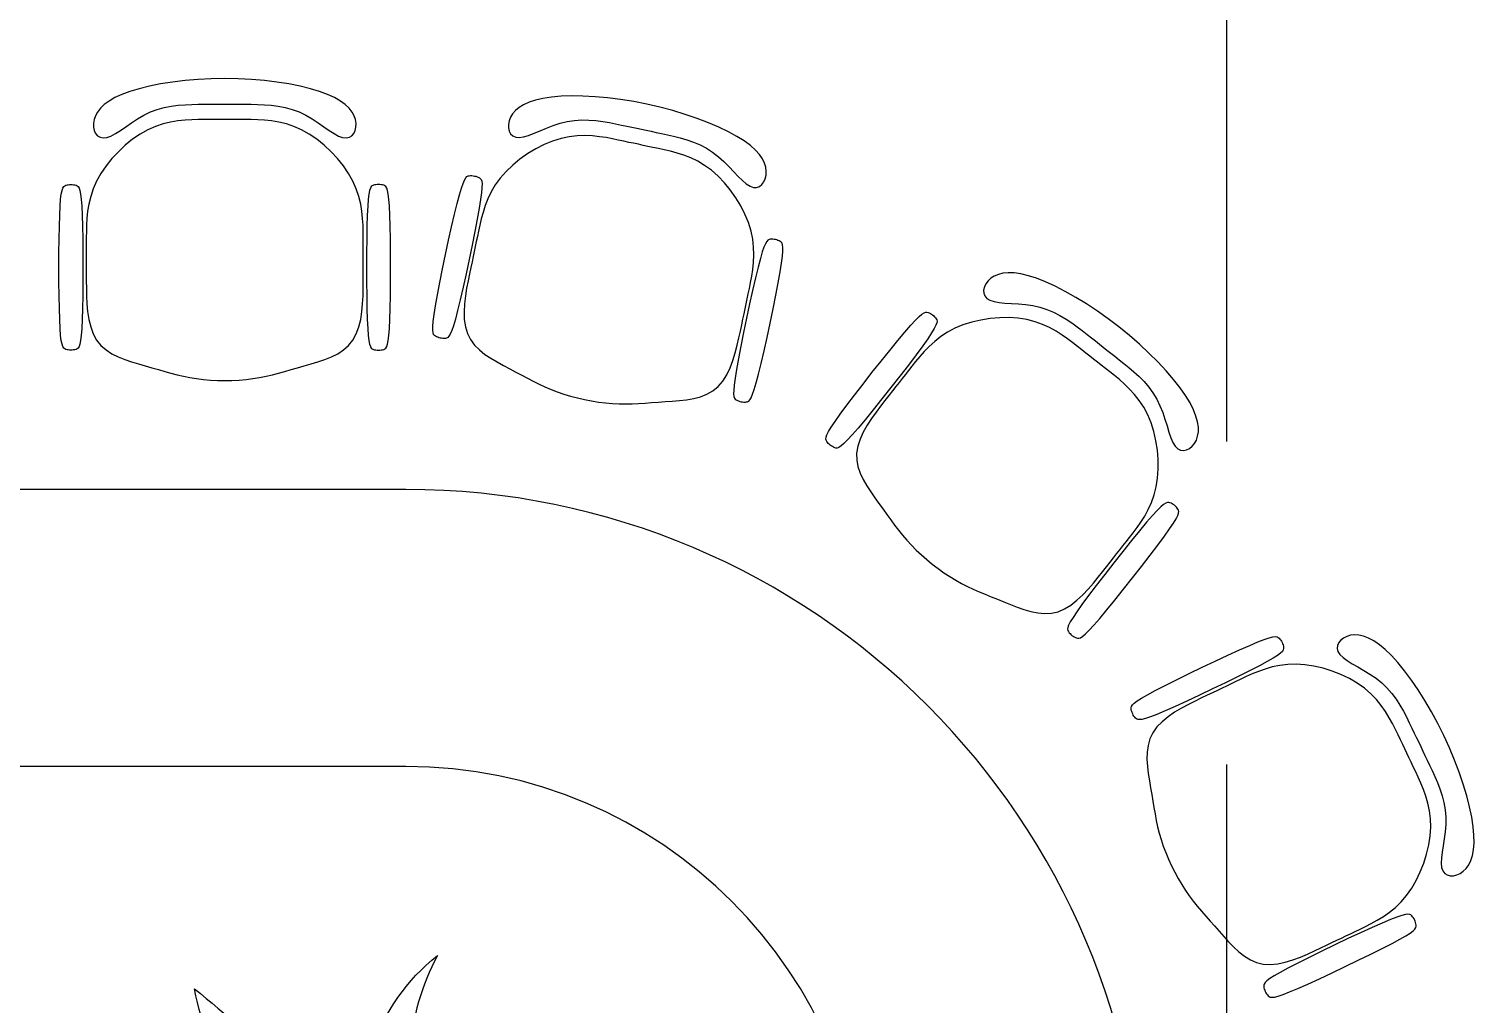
# Model space of a CAD drawing. Header units: inches. Extents: x 452443 to 881249, y 975131 to 1198310.
# Drawn here: x 649493 to 651843, y 1095206 to 1096791 of the extents above; entities that cross this region are included whole.
import ezdxf

# ---------------------------------------------------------------- set-up
doc = ezdxf.new("R2010")
doc.units = ezdxf.units.IN
doc.header["$LTSCALE"] = 3.5
doc.header["$MEASUREMENT"] = 0
doc.linetypes.add('CENTER', pattern=[2, 1.25, -0.25, 0.25, -0.25])
for name, color, linetype in [('1-NETMANH', 1, 'Continuous'), ('NCUAMANH', 32, 'Continuous'), ('Truc', 252, 'Continuous')]:
    doc.layers.add(name, color=color, linetype=linetype)

# ---------------------------------------------------------------- blocks, each defined once
blk = doc.blocks.new('ban26c oval2400x6300')
for points in [[(1522.3, 2563.5), (1533.4, 2567.6), (1544.8, 2570.7), (1556.2, 2572.9), (1567.6, 2574.4), (1578.8, 2575.3), (1589.7, 2575.8), (1600.1, 2576), (1609.8, 2576), (1618.8, 2576), (1627.3, 2576), (1635.3, 2576), (1643.1, 2576), (1651, 2576), (1659, 2576), (1667.5, 2576), (1676.5, 2576), (1686.2, 2576), (1696.6, 2575.8), (1707.5, 2575.3), (1718.7, 2574.4), (1730.1, 2572.9), (1741.5, 2570.7), (1752.9, 2567.6), (1764, 2563.5), (1774.7, 2558.3), (1785, 2552.3), (1794.8, 2545.9), (1804.1, 2539.5), (1812.8, 2533.5), (1820.8, 2528.3), (1828.2, 2524.3), (1834.8, 2521.8), (1840.7, 2521.2), (1845.7, 2522.3), (1849.8, 2524.8), (1853, 2528.6), (1855.3, 2533.3), (1856.5, 2538.8), (1856.6, 2544.8), (1855.6, 2551), (1853.5, 2557.2), (1850, 2563.4), (1845.2, 2569.5), (1839, 2575.5), (1831.1, 2581.2), (1821.7, 2586.7), (1810.4, 2591.9), (1797.3, 2596.8), (1782.3, 2601.3), (1765.6, 2605.4), (1747.4, 2608.9), (1728, 2611.9), (1707.7, 2614.4), (1686.6, 2616.2), (1665, 2617.3), (1643.1, 2617.7), (1621.3, 2617.3), (1599.7, 2616.2), (1578.6, 2614.4), (1558.2, 2611.9), (1538.9, 2608.9), (1520.7, 2605.4), (1504, 2601.3), (1489, 2596.8), (1475.9, 2591.9), (1464.6, 2586.7), (1455.1, 2581.2), (1447.3, 2575.5), (1441, 2569.5), (1436.2, 2563.4), (1432.8, 2557.2), (1430.6, 2551), (1429.7, 2544.8), (1429.8, 2538.8), (1431, 2533.3), (1433.2, 2528.6), (1436.5, 2524.8), (1440.6, 2522.3), (1445.6, 2521.2), (1451.5, 2521.8), (1458.1, 2524.3), (1465.5, 2528.3), (1473.5, 2533.5), (1482.2, 2539.5), (1491.5, 2545.9), (1501.3, 2552.3), (1511.6, 2558.3)], [(2199.9, 2548.1), (2211.6, 2549.8), (2223.4, 2550.5), (2235, 2550.3), (2246.5, 2549.4), (2257.6, 2548), (2268.4, 2546.2), (2278.5, 2544.2), (2288.1, 2542.2), (2296.9, 2540.3), (2305.1, 2538.6), (2313, 2536.9), (2320.7, 2535.3), (2328.4, 2533.7), (2336.2, 2532), (2344.5, 2530.3), (2353.3, 2528.4), (2362.8, 2526.4), (2372.9, 2524.1), (2383.5, 2521.4), (2394.3, 2518.2), (2405.1, 2514.3), (2415.8, 2509.8), (2426.3, 2504.4), (2436.3, 2498.1), (2445.7, 2490.8), (2454.6, 2482.8), (2462.9, 2474.5), (2470.6, 2466.4), (2477.9, 2458.7), (2484.7, 2451.9), (2491, 2446.5), (2497, 2442.7), (2502.6, 2440.9), (2507.7, 2440.9), (2512.3, 2442.5), (2516.2, 2445.5), (2519.4, 2449.7), (2521.7, 2454.8), (2523.1, 2460.6), (2523.4, 2466.9), (2522.6, 2473.5), (2520.5, 2480.2), (2517.1, 2487.2), (2512.2, 2494.3), (2505.7, 2501.5), (2497.6, 2508.9), (2487.6, 2516.3), (2475.8, 2523.8), (2462.1, 2531.3), (2446.6, 2538.7), (2429.5, 2546), (2411.2, 2552.9), (2391.8, 2559.5), (2371.5, 2565.6), (2350.6, 2571.2), (2329.3, 2576.1), (2307.9, 2580.2), (2286.5, 2583.6), (2265.5, 2586.2), (2245.1, 2588), (2225.5, 2589.1), (2206.9, 2589.4), (2189.8, 2588.9), (2174.2, 2587.6), (2160.3, 2585.5), (2148.3, 2582.7), (2137.8, 2579.3), (2129, 2575.3), (2121.6, 2570.8), (2115.7, 2565.8), (2111, 2560.5), (2107.6, 2554.8), (2105.4, 2548.9), (2104.3, 2543.1), (2104.3, 2537.5), (2105.5, 2532.4), (2107.9, 2528), (2111.4, 2524.7), (2116.1, 2522.6), (2122, 2522), (2129, 2523), (2137, 2525.4), (2146, 2528.9), (2155.7, 2532.9), (2166.1, 2537.3), (2177, 2541.5), (2188.3, 2545.2)], [(1597.3, 2130.2), (1608.4, 2128.8), (1619.8, 2127.8), (1631.4, 2127.2), (1643.1, 2127), (1654.8, 2127.2), (1666.5, 2127.8), (1677.9, 2128.8), (1689, 2130.2), (1699.7, 2131.9), (1710.2, 2134), (1720.5, 2136.4), (1730.6, 2139), (1740.8, 2141.8), (1751.1, 2144.8), (1761.6, 2147.9), (1772.3, 2151), (1783.4, 2154.1), (1794.6, 2157.5), (1805.8, 2161.2), (1816.6, 2165.6), (1826.8, 2170.7), (1836.2, 2176.8), (1844.5, 2184), (1851.5, 2192.7), (1857, 2202.8), (1861.1, 2214.1), (1864.1, 2226.3), (1866.1, 2239), (1867.3, 2251.9), (1867.9, 2264.7), (1868.1, 2277), (1868.1, 2288.5), (1868.1, 2298.9), (1868.1, 2308.3), (1868.1, 2317.1), (1868.1, 2325.5), (1868.1, 2333.6), (1868.1, 2341.8), (1868.1, 2350.3), (1868.1, 2359.3), (1868.1, 2369.1), (1867.9, 2379.5), (1867.3, 2390.5), (1866.1, 2402), (1864.1, 2413.9), (1861.1, 2426.1), (1857, 2438.5), (1851.5, 2451), (1844.5, 2463.5), (1836.1, 2475.7), (1826.6, 2487.6), (1816.1, 2498.9), (1804.8, 2509.4), (1792.9, 2519), (1780.6, 2527.3), (1768.1, 2534.3), (1755.7, 2539.8), (1743.3, 2544), (1731.1, 2546.9), (1719.2, 2548.9), (1707.7, 2550.1), (1696.7, 2550.7), (1686.2, 2551), (1676.5, 2551), (1667.5, 2551), (1659, 2551), (1651, 2551), (1643.1, 2551), (1635.3, 2551), (1627.3, 2551), (1618.8, 2551), (1609.8, 2551), (1600.1, 2551), (1589.6, 2550.7), (1578.6, 2550.1), (1567.1, 2548.9), (1555.2, 2546.9), (1543, 2544), (1530.6, 2539.8), (1518.1, 2534.3), (1505.7, 2527.3), (1493.4, 2519), (1481.5, 2509.4), (1470.2, 2498.9), (1459.7, 2487.6), (1450.2, 2475.7), (1441.8, 2463.5), (1434.8, 2451), (1429.3, 2438.5), (1425.2, 2426.1), (1422.2, 2413.9), (1420.2, 2402), (1419, 2390.5), (1418.4, 2379.5), (1418.2, 2369.1), (1418.1, 2359.3), (1418.1, 2350.3), (1418.1, 2341.8), (1418.1, 2333.6), (1418.1, 2325.5), (1418.1, 2317.1), (1418.1, 2308.3), (1418.1, 2298.9), (1418.1, 2288.5), (1418.2, 2277), (1418.4, 2264.7), (1419, 2251.9), (1420.2, 2239), (1422.2, 2226.3), (1425.2, 2214.1), (1429.3, 2202.8), (1434.8, 2192.7), (1441.8, 2184), (1450.1, 2176.8), (1459.5, 2170.7), (1469.7, 2165.6), (1480.5, 2161.2), (1491.6, 2157.5), (1502.9, 2154.1), (1514, 2151), (1524.7, 2147.9), (1535.2, 2144.8), (1545.5, 2141.8), (1555.6, 2139), (1565.8, 2136.4), (1576.1, 2134), (1586.6, 2131.9)], [(2183.6, 2108.6), (2194.2, 2105), (2205.2, 2101.6), (2216.4, 2098.7), (2227.8, 2096.1), (2239.3, 2093.8), (2250.8, 2092), (2262.2, 2090.6), (2273.3, 2089.6), (2284.2, 2089.1), (2294.9, 2089), (2305.4, 2089.2), (2315.9, 2089.7), (2326.5, 2090.3), (2337.1, 2091.1), (2348, 2092), (2359.2, 2092.8), (2370.7, 2093.6), (2382.4, 2094.5), (2394, 2095.9), (2405.5, 2097.9), (2416.5, 2100.8), (2427, 2104.8), (2436.6, 2110.2), (2445.2, 2117.2), (2452.7, 2125.9), (2459.1, 2136.1), (2464.5, 2147.5), (2469.1, 2159.5), (2472.9, 2171.9), (2476.2, 2184.3), (2479, 2196.3), (2481.4, 2207.5), (2483.5, 2217.7), (2485.5, 2226.9), (2487.3, 2235.5), (2489, 2243.7), (2490.7, 2251.6), (2492.4, 2259.7), (2494.1, 2268), (2496, 2276.8), (2498, 2286.3), (2499.9, 2296.6), (2501.6, 2307.5), (2502.8, 2319), (2503.3, 2331.1), (2502.9, 2343.6), (2501.5, 2356.6), (2498.7, 2369.9), (2494.4, 2383.6), (2488.7, 2397.3), (2481.9, 2410.9), (2473.9, 2424.1), (2465, 2436.8), (2455.4, 2448.5), (2445.1, 2459.3), (2434.4, 2468.7), (2423.3, 2476.7), (2412, 2483.3), (2400.7, 2488.7), (2389.5, 2493.1), (2378.5, 2496.6), (2367.8, 2499.5), (2357.7, 2501.9), (2348.1, 2504), (2339.3, 2505.8), (2331.1, 2507.6), (2323.2, 2509.2), (2315.5, 2510.9), (2307.8, 2512.5), (2300, 2514.1), (2291.7, 2515.9), (2282.9, 2517.7), (2273.4, 2519.7), (2263.1, 2521.7), (2252.2, 2523.3), (2240.7, 2524.5), (2228.6, 2525.1), (2216.1, 2524.7), (2203.1, 2523.2), (2189.8, 2520.4), (2176.1, 2516.1), (2162.4, 2510.5), (2148.8, 2503.6), (2135.6, 2495.7), (2122.9, 2486.8), (2111.2, 2477.1), (2100.4, 2466.9), (2091, 2456.1), (2083, 2445), (2076.4, 2433.8), (2071, 2422.5), (2066.6, 2411.2), (2063.1, 2400.2), (2060.2, 2389.6), (2057.8, 2379.4), (2055.7, 2369.9), (2053.9, 2361), (2052.1, 2352.7), (2050.4, 2344.7), (2048.7, 2336.7), (2047, 2328.6), (2045.2, 2320), (2043.2, 2310.7), (2041.1, 2300.6), (2038.8, 2289.3), (2036.4, 2277.3), (2034.4, 2264.6), (2032.9, 2251.7), (2032.2, 2238.9), (2032.6, 2226.3), (2034.3, 2214.4), (2037.6, 2203.4), (2042.6, 2193.5), (2049.3, 2184.7), (2057.2, 2176.8), (2066.1, 2169.6), (2075.8, 2163.2), (2085.9, 2157.2), (2096.2, 2151.6), (2106.4, 2146.2), (2116.3, 2140.9), (2125.9, 2135.8), (2135.3, 2130.7), (2144.7, 2125.9), (2154.1, 2121.2), (2163.7, 2116.7), (2173.5, 2112.5)], [(1411.5, 2226), (1410.8, 2211.5), (1409.9, 2200.4), (1408.9, 2192.1), (1407.7, 2186.2), (1406.4, 2182.3), (1404.9, 2179.8), (1403.3, 2178.4), (1401.5, 2177.7), (1399.5, 2177.1), (1397.5, 2176.7), (1395.3, 2176.5), (1393.1, 2176.4), (1391, 2176.5), (1388.8, 2176.7), (1386.8, 2177.1), (1384.8, 2177.7), (1383, 2178.4), (1381.4, 2179.8), (1379.9, 2182.3), (1378.6, 2186.2), (1377.4, 2192.1), (1376.4, 2200.4), (1375.5, 2211.5), (1374.8, 2226), (1374.3, 2244), (1373.9, 2264.7), (1373.6, 2287.4), (1373.6, 2311), (1373.6, 2334.6), (1373.9, 2357.2), (1374.3, 2378), (1374.8, 2396), (1375.5, 2410.4), (1376.4, 2421.6), (1377.4, 2429.9), (1378.6, 2435.8), (1379.9, 2439.7), (1381.4, 2442.2), (1383, 2443.5), (1384.8, 2444.3), (1386.8, 2444.9), (1388.8, 2445.3), (1391, 2445.5), (1393.1, 2445.6), (1395.3, 2445.5), (1397.5, 2445.3), (1399.5, 2444.9), (1401.5, 2444.3), (1403.3, 2443.5), (1404.9, 2442.2), (1406.4, 2439.7), (1407.7, 2435.8), (1408.9, 2429.9), (1409.9, 2421.6), (1410.8, 2410.4), (1411.5, 2396), (1412, 2378), (1412.4, 2357.2), (1412.7, 2334.6), (1412.7, 2311), (1412.7, 2287.4), (1412.4, 2264.7), (1412, 2244)], [(1874.8, 2226), (1875.5, 2211.5), (1876.4, 2200.4), (1877.4, 2192.1), (1878.6, 2186.2), (1879.9, 2182.3), (1881.4, 2179.8), (1883, 2178.4), (1884.8, 2177.7), (1886.8, 2177.1), (1888.8, 2176.7), (1891, 2176.5), (1893.1, 2176.4), (1895.3, 2176.5), (1897.5, 2176.7), (1899.5, 2177.1), (1901.5, 2177.7), (1903.3, 2178.4), (1904.9, 2179.8), (1906.4, 2182.3), (1907.7, 2186.2), (1908.9, 2192.1), (1909.9, 2200.4), (1910.8, 2211.5), (1911.5, 2226), (1912, 2244), (1912.4, 2264.7), (1912.7, 2287.4), (1912.7, 2311), (1912.7, 2334.6), (1912.4, 2357.2), (1912, 2378), (1911.5, 2396), (1910.8, 2410.4), (1909.9, 2421.6), (1908.9, 2429.9), (1907.7, 2435.8), (1906.4, 2439.7), (1904.9, 2442.2), (1903.3, 2443.5), (1901.5, 2444.3), (1899.5, 2444.9), (1897.5, 2445.3), (1895.3, 2445.5), (1893.1, 2445.6), (1891, 2445.5), (1888.8, 2445.3), (1886.8, 2444.9), (1884.8, 2444.3), (1883, 2443.5), (1881.4, 2442.2), (1879.9, 2439.7), (1878.6, 2435.8), (1877.4, 2429.9), (1876.4, 2421.6), (1875.5, 2410.4), (1874.8, 2396), (1874.3, 2378), (1873.9, 2357.2), (1873.6, 2334.6), (1873.6, 2311), (1873.6, 2287.4), (1873.9, 2264.7), (1874.3, 2244)], [(2021.6, 2240.8), (2018, 2226.8), (2014.8, 2216.1), (2012.1, 2208.2), (2009.7, 2202.6), (2007.6, 2199.1), (2005.7, 2197), (2003.8, 2196), (2001.9, 2195.6), (1999.8, 2195.4), (1997.7, 2195.5), (1995.6, 2195.7), (1993.4, 2196.1), (1991.3, 2196.6), (1989.3, 2197.3), (1987.3, 2198.1), (1985.6, 2199), (1984, 2200.2), (1982.6, 2201.9), (1981.7, 2204.5), (1981.2, 2208.7), (1981.3, 2214.7), (1982, 2223), (1983.5, 2234.1), (1985.8, 2248.4), (1988.9, 2266.1), (1992.9, 2286.5), (1997.3, 2308.7), (2002.1, 2331.8), (2007.1, 2354.9), (2012, 2377), (2016.7, 2397.2), (2020.9, 2414.7), (2024.6, 2428.7), (2027.8, 2439.4), (2030.5, 2447.3), (2032.8, 2452.9), (2034.9, 2456.4), (2036.9, 2458.5), (2038.8, 2459.5), (2040.7, 2459.9), (2042.7, 2460.1), (2044.8, 2460), (2047, 2459.8), (2049.1, 2459.4), (2051.2, 2458.9), (2053.3, 2458.2), (2055.2, 2457.4), (2057, 2456.5), (2058.6, 2455.3), (2059.9, 2453.7), (2060.9, 2451), (2061.4, 2446.8), (2061.3, 2440.8), (2060.6, 2432.5), (2059.1, 2421.4), (2056.8, 2407.1), (2053.6, 2389.4), (2049.7, 2369), (2045.2, 2346.8), (2040.4, 2323.7), (2035.5, 2300.6), (2030.6, 2278.5), (2025.9, 2258.3)], [(2475, 2145), (2472.7, 2130.7), (2471.2, 2119.6), (2470.5, 2111.3), (2470.4, 2105.3), (2470.9, 2101.1), (2471.8, 2098.4), (2473.1, 2096.7), (2474.7, 2095.6), (2476.5, 2094.7), (2478.5, 2093.9), (2480.5, 2093.2), (2482.6, 2092.7), (2484.8, 2092.3), (2486.9, 2092.1), (2489, 2092), (2491, 2092.2), (2493, 2092.6), (2494.9, 2093.6), (2496.8, 2095.6), (2498.9, 2099.2), (2501.3, 2104.8), (2504, 2112.7), (2507.2, 2123.4), (2510.8, 2137.4), (2515.1, 2154.8), (2519.8, 2175.1), (2524.7, 2197.2), (2529.6, 2220.3), (2534.4, 2243.4), (2538.9, 2265.6), (2542.8, 2286), (2546, 2303.7), (2548.3, 2318), (2549.8, 2329.1), (2550.5, 2337.4), (2550.6, 2343.4), (2550.1, 2347.5), (2549.1, 2350.2), (2547.8, 2351.9), (2546.2, 2353.1), (2544.4, 2354), (2542.5, 2354.8), (2540.4, 2355.5), (2538.3, 2356), (2536.2, 2356.4), (2534, 2356.6), (2531.9, 2356.6), (2529.9, 2356.5), (2528, 2356.1), (2526.1, 2355.1), (2524.1, 2353), (2522, 2349.4), (2519.7, 2343.9), (2516.9, 2336), (2513.8, 2325.3), (2510.1, 2311.3), (2505.9, 2293.8), (2501.2, 2273.6), (2496.3, 2251.5), (2491.3, 2228.4), (2486.5, 2205.3), (2482.1, 2183.1), (2478.1, 2162.7)], [(2968.4, 2246.3), (2979.6, 2242.7), (2990.5, 2238.1), (3000.8, 2232.8), (3010.7, 2226.9), (3020.1, 2220.7), (3028.9, 2214.4), (3037.2, 2208.1), (3044.9, 2202.1), (3051.9, 2196.5), (3058.6, 2191.3), (3064.9, 2186.3), (3071, 2181.5), (3077.2, 2176.6), (3083.5, 2171.6), (3090.2, 2166.4), (3097.2, 2160.8), (3104.9, 2154.8), (3112.9, 2148.2), (3121.2, 2141.2), (3129.4, 2133.5), (3137.5, 2125.3), (3145.1, 2116.5), (3152.1, 2107), (3158.3, 2096.9), (3163.5, 2086.2), (3167.9, 2075.1), (3171.6, 2064), (3175, 2053.3), (3178.1, 2043.2), (3181.2, 2034.1), (3184.5, 2026.4), (3188.2, 2020.4), (3192.4, 2016.3), (3197, 2014), (3201.8, 2013.4), (3206.7, 2014.4), (3211.4, 2016.8), (3215.7, 2020.3), (3219.5, 2024.9), (3222.6, 2030.4), (3224.7, 2036.6), (3225.9, 2043.6), (3225.9, 2051.4), (3224.6, 2059.9), (3222, 2069.3), (3218, 2079.5), (3212.4, 2090.6), (3205.1, 2102.5), (3196.1, 2115.3), (3185.4, 2128.8), (3173.4, 2142.8), (3160, 2157.2), (3145.5, 2171.7), (3130, 2186.2), (3113.7, 2200.4), (3096.8, 2214.2), (3079.4, 2227.4), (3061.8, 2239.9), (3044.1, 2251.5), (3026.6, 2262.2), (3009.4, 2271.8), (2993, 2280.3), (2977.3, 2287.4), (2962.8, 2293.2), (2949.5, 2297.4), (2937.4, 2300.3), (2926.5, 2301.8), (2916.8, 2302.1), (2908.2, 2301.3), (2900.7, 2299.5), (2894.1, 2296.8), (2888.6, 2293.2), (2884, 2288.9), (2880.4, 2284.2), (2878, 2279.1), (2876.8, 2274), (2877, 2269.1), (2878.7, 2264.5), (2881.9, 2260.5), (2886.9, 2257.4), (2893.7, 2255.2), (2901.9, 2253.9), (2911.5, 2253), (2922, 2252.3), (2933.3, 2251.6), (2944.9, 2250.6), (2956.7, 2248.9)], [(2672.6, 2049.6), (2663.1, 2038.7), (2655.5, 2030.5), (2649.6, 2024.6), (2645, 2020.7), (2641.5, 2018.4), (2638.8, 2017.4), (2636.7, 2017.3), (2634.8, 2017.8), (2632.9, 2018.6), (2631.1, 2019.6), (2629.2, 2020.7), (2627.5, 2022), (2625.8, 2023.4), (2624.3, 2024.9), (2622.9, 2026.5), (2621.7, 2028.2), (2620.8, 2029.9), (2620.3, 2032), (2620.7, 2034.8), (2622.1, 2038.7), (2624.8, 2044.1), (2629.1, 2051.2), (2635.4, 2060.5), (2643.7, 2072.3), (2654.4, 2086.8), (2667, 2103.4), (2680.8, 2121.3), (2695.3, 2139.9), (2710, 2158.4), (2724.2, 2176.1), (2737.3, 2192.1), (2748.9, 2205.9), (2758.3, 2216.8), (2765.9, 2225.1), (2771.8, 2231), (2776.4, 2234.9), (2779.9, 2237.2), (2782.6, 2238.2), (2784.7, 2238.2), (2786.6, 2237.7), (2788.5, 2237), (2790.3, 2236), (2792.2, 2234.8), (2793.9, 2233.6), (2795.6, 2232.1), (2797.1, 2230.6), (2798.5, 2229.1), (2799.7, 2227.4), (2800.6, 2225.7), (2801.1, 2223.6), (2800.7, 2220.8), (2799.3, 2216.8), (2796.6, 2211.5), (2792.3, 2204.3), (2786.1, 2195), (2777.7, 2183.2), (2767, 2168.8), (2754.5, 2152.2), (2740.6, 2134.3), (2726.1, 2115.7), (2711.4, 2097.2), (2697.3, 2079.5), (2684.1, 2063.4)], [(2759.3, 1859.4), (2767.2, 1851.5), (2775.6, 1843.6), (2784.3, 1836), (2793.4, 1828.6), (2802.7, 1821.5), (2812.2, 1814.8), (2821.8, 1808.5), (2831.4, 1802.7), (2840.9, 1797.5), (2850.4, 1792.6), (2860, 1788.2), (2869.6, 1783.9), (2879.3, 1779.9), (2889.2, 1775.8), (2899.4, 1771.8), (2909.8, 1767.6), (2920.4, 1763.2), (2931.3, 1758.9), (2942.4, 1754.9), (2953.6, 1751.7), (2964.7, 1749.4), (2975.9, 1748.3), (2986.9, 1748.9), (2997.7, 1751.4), (3008.3, 1755.9), (3018.5, 1762.2), (3028.4, 1770), (3037.9, 1778.8), (3046.8, 1788.2), (3055.2, 1797.9), (3063, 1807.4), (3070.1, 1816.4), (3076.5, 1824.5), (3082.4, 1832), (3087.8, 1838.9), (3093, 1845.4), (3098, 1851.8), (3103.1, 1858.3), (3108.3, 1865), (3113.9, 1872), (3119.9, 1879.7), (3126.2, 1888.1), (3132.5, 1897.1), (3138.7, 1906.9), (3144.5, 1917.5), (3149.7, 1928.9), (3154.1, 1941.2), (3157.5, 1954.4), (3159.7, 1968.5), (3160.7, 1983.3), (3160.6, 1998.6), (3159.3, 2013.9), (3156.9, 2029.2), (3153.5, 2044), (3149, 2058.2), (3143.5, 2071.4), (3137.1, 2083.5), (3129.9, 2094.4), (3122.2, 2104.2), (3114.1, 2113.1), (3105.8, 2121.2), (3097.5, 2128.5), (3089.4, 2135.1), (3081.8, 2141.2), (3074.7, 2146.8), (3068.1, 2152), (3061.8, 2157), (3055.6, 2161.8), (3049.4, 2166.7), (3043.1, 2171.6), (3036.5, 2176.8), (3029.4, 2182.4), (3021.7, 2188.4), (3013.4, 2194.7), (3004.3, 2201), (2994.5, 2207.2), (2984, 2213), (2972.5, 2218.2), (2960.3, 2222.6), (2947, 2226), (2932.9, 2228.2), (2918.1, 2229.2), (2902.9, 2229.1), (2887.5, 2227.8), (2872.2, 2225.4), (2857.4, 2222), (2843.2, 2217.5), (2830, 2212), (2818, 2205.6), (2807.1, 2198.5), (2797.2, 2190.7), (2788.3, 2182.6), (2780.2, 2174.3), (2772.9, 2166), (2766.3, 2158), (2760.2, 2150.3), (2754.7, 2143.2), (2749.4, 2136.5), (2744.3, 2130.1), (2739.3, 2123.7), (2734.1, 2117.2), (2728.7, 2110.2), (2722.9, 2102.8), (2716.4, 2094.6), (2709.4, 2085.6), (2702, 2075.8), (2694.5, 2065.4), (2687.5, 2054.5), (2681.2, 2043.2), (2676, 2031.8), (2672.2, 2020.4), (2670.3, 2009), (2670.4, 1997.9), (2672.5, 1987.1), (2676.1, 1976.5), (2681, 1966.2), (2686.8, 1956.1), (2693.2, 1946.2), (2700, 1936.7), (2706.7, 1927.3), (2713.3, 1918.2), (2719.6, 1909.3), (2725.8, 1900.7), (2732.1, 1892.1), (2738.4, 1883.8), (2745, 1875.6), (2752, 1867.4)], [(3036.7, 1763.1), (3028.3, 1751.3), (3022.1, 1742.1), (3017.7, 1734.9), (3015, 1729.5), (3013.6, 1725.6), (3013.3, 1722.8), (3013.7, 1720.7), (3014.7, 1719), (3015.8, 1717.3), (3017.2, 1715.8), (3018.8, 1714.2), (3020.4, 1712.8), (3022.2, 1711.5), (3024, 1710.4), (3025.9, 1709.4), (3027.8, 1708.7), (3029.6, 1708.2), (3031.8, 1708.2), (3034.5, 1709.2), (3037.9, 1711.5), (3042.5, 1715.4), (3048.4, 1721.3), (3056, 1729.5), (3065.5, 1740.5), (3077, 1754.2), (3090.2, 1770.3), (3104.4, 1788), (3119, 1806.5), (3133.6, 1825.1), (3147.4, 1843), (3159.9, 1859.6), (3170.6, 1874.1), (3179, 1885.9), (3185.2, 1895.1), (3189.6, 1902.3), (3192.3, 1907.7), (3193.7, 1911.6), (3194, 1914.4), (3193.6, 1916.5), (3192.6, 1918.2), (3191.5, 1919.9), (3190.1, 1921.4), (3188.5, 1923), (3186.9, 1924.4), (3185.1, 1925.7), (3183.3, 1926.8), (3181.4, 1927.8), (3179.6, 1928.5), (3177.7, 1929), (3175.5, 1929), (3172.8, 1928), (3169.4, 1925.7), (3164.8, 1921.8), (3158.9, 1915.9), (3151.3, 1907.7), (3141.8, 1896.7), (3130.3, 1883), (3117.1, 1866.9), (3102.9, 1849.2), (3088.3, 1830.7), (3073.7, 1812.1), (3059.9, 1794.2), (3047.4, 1777.6)], [(3171.7, 1590.2), (3158.4, 1584.6), (3147.9, 1580.6), (3140, 1577.9), (3134.2, 1576.5), (3130.1, 1576), (3127.2, 1576.2), (3125.3, 1577.1), (3123.8, 1578.4), (3122.5, 1579.9), (3121.2, 1581.6), (3120.1, 1583.5), (3119.1, 1585.4), (3118.2, 1587.4), (3117.5, 1589.4), (3116.9, 1591.5), (3116.6, 1593.5), (3116.5, 1595.4), (3117.1, 1597.5), (3118.6, 1599.9), (3121.6, 1602.8), (3126.4, 1606.4), (3133.5, 1610.9), (3143.2, 1616.4), (3155.9, 1623.3), (3171.9, 1631.6), (3190.5, 1640.9), (3210.8, 1650.8), (3232.1, 1661.1), (3253.4, 1671.2), (3273.9, 1680.8), (3292.8, 1689.4), (3309.3, 1696.6), (3322.6, 1702.2), (3333.1, 1706.2), (3341, 1708.9), (3346.8, 1710.4), (3350.9, 1710.9), (3353.8, 1710.6), (3355.7, 1709.7), (3357.2, 1708.4), (3358.5, 1706.9), (3359.8, 1705.2), (3360.9, 1703.4), (3361.9, 1701.5), (3362.8, 1699.4), (3363.5, 1697.4), (3364, 1695.4), (3364.4, 1693.4), (3364.5, 1691.4), (3363.9, 1689.4), (3362.4, 1687), (3359.4, 1684.1), (3354.6, 1680.5), (3347.5, 1676), (3337.8, 1670.4), (3325.1, 1663.5), (3309.1, 1655.3), (3290.5, 1646), (3270.2, 1636), (3248.9, 1625.8), (3227.6, 1615.6), (3207.1, 1606.1), (3188.2, 1597.5)], [(3524, 1635.8), (3532.5, 1627.5), (3540.2, 1618.6), (3547.2, 1609.2), (3553.4, 1599.6), (3559.1, 1589.9), (3564.2, 1580.3), (3568.8, 1571), (3573, 1562.2), (3576.9, 1554.1), (3580.5, 1546.4), (3584, 1539.2), (3587.4, 1532.1), (3590.8, 1525), (3594.2, 1517.8), (3597.9, 1510.2), (3601.8, 1502), (3605.9, 1493.2), (3610.3, 1483.8), (3614.5, 1473.8), (3618.5, 1463.3), (3622.1, 1452.4), (3625.1, 1441.1), (3627.1, 1429.5), (3628.2, 1417.7), (3628.1, 1405.8), (3627.2, 1393.9), (3625.7, 1382.3), (3623.9, 1371.2), (3622.2, 1360.8), (3621, 1351.3), (3620.5, 1342.9), (3621.2, 1335.8), (3623.1, 1330.3), (3626.3, 1326.2), (3630.3, 1323.6), (3635.1, 1322.3), (3640.4, 1322.3), (3645.8, 1323.6), (3651.3, 1326), (3656.5, 1329.6), (3661.2, 1334.2), (3665.3, 1340), (3668.7, 1347), (3671.4, 1355.2), (3673.2, 1364.7), (3674.1, 1375.7), (3673.9, 1388.1), (3672.7, 1402), (3670.2, 1417.5), (3666.7, 1434.3), (3662.1, 1452.2), (3656.4, 1471), (3649.8, 1490.4), (3642.4, 1510.3), (3634.1, 1530.2), (3625, 1550.1), (3615.2, 1569.6), (3604.9, 1588.6), (3594.2, 1606.9), (3583.2, 1624.2), (3572.1, 1640.4), (3561.1, 1655.3), (3550.2, 1668.6), (3539.7, 1680.2), (3529.7, 1689.9), (3520.1, 1697.8), (3511.1, 1704), (3502.5, 1708.6), (3494.4, 1711.7), (3486.8, 1713.4), (3479.8, 1713.8), (3473.2, 1713.1), (3467.2, 1711.3), (3461.9, 1708.6), (3457.4, 1705.1), (3454.1, 1701.1), (3452.1, 1696.5), (3451.6, 1691.7), (3452.8, 1686.7), (3455.9, 1681.7), (3461, 1676.8), (3467.8, 1671.9), (3476, 1666.9), (3485.1, 1661.6), (3494.9, 1656), (3504.8, 1649.9), (3514.7, 1643.2)], [(3165.4, 1381.2), (3168.9, 1370.6), (3173, 1359.9), (3177.4, 1349.2), (3182.3, 1338.5), (3187.5, 1328.1), (3193.1, 1317.8), (3198.9, 1308), (3204.9, 1298.5), (3211.1, 1289.6), (3217.5, 1281), (3224.1, 1272.8), (3230.9, 1264.8), (3237.8, 1256.8), (3244.9, 1248.8), (3252.2, 1240.7), (3259.6, 1232.3), (3267.3, 1223.7), (3275.1, 1215), (3283.3, 1206.5), (3291.9, 1198.7), (3300.9, 1191.7), (3310.4, 1185.8), (3320.6, 1181.4), (3331.4, 1178.9), (3342.8, 1178.3), (3354.8, 1179.4), (3367.1, 1182), (3379.5, 1185.7), (3391.7, 1190.2), (3403.5, 1195.1), (3414.6, 1200.2), (3425, 1205.1), (3434.4, 1209.6), (3442.9, 1213.7), (3450.8, 1217.5), (3458.4, 1221.1), (3465.7, 1224.6), (3473.1, 1228.1), (3480.8, 1231.8), (3488.9, 1235.7), (3497.7, 1239.9), (3507, 1244.6), (3516.7, 1249.9), (3526.6, 1256), (3536.4, 1262.9), (3546.2, 1270.8), (3555.5, 1279.9), (3564.4, 1290.2), (3572.7, 1301.9), (3580.1, 1314.8), (3586.7, 1328.5), (3592.4, 1342.9), (3597, 1357.6), (3600.5, 1372.4), (3602.8, 1387.1), (3603.7, 1401.4), (3603.3, 1415), (3601.7, 1428), (3599.1, 1440.2), (3595.7, 1451.8), (3591.9, 1462.7), (3587.7, 1472.9), (3583.4, 1482.5), (3579.2, 1491.3), (3575.3, 1499.4), (3571.7, 1507), (3568.2, 1514.3), (3564.8, 1521.3), (3561.5, 1528.4), (3558, 1535.7), (3554.4, 1543.3), (3550.5, 1551.4), (3546.2, 1560.2), (3541.5, 1569.5), (3536.2, 1579.2), (3530.2, 1589), (3523.2, 1598.9), (3515.3, 1608.6), (3506.2, 1618), (3495.9, 1626.9), (3484.2, 1635.2), (3471.4, 1642.6), (3457.6, 1649.2), (3443.3, 1654.9), (3428.6, 1659.5), (3413.7, 1663), (3399, 1665.3), (3384.8, 1666.2), (3371.1, 1665.8), (3358.2, 1664.2), (3345.9, 1661.6), (3334.3, 1658.2), (3323.4, 1654.4), (3313.2, 1650.2), (3303.7, 1645.9), (3294.9, 1641.7), (3286.7, 1637.8), (3279.1, 1634.2), (3271.7, 1630.6), (3264.3, 1627.1), (3256.8, 1623.5), (3248.9, 1619.7), (3240.4, 1615.6), (3231, 1611.2), (3220.6, 1606.2), (3209.6, 1600.7), (3198.4, 1594.6), (3187.2, 1587.9), (3176.6, 1580.7), (3166.9, 1572.7), (3158.4, 1564.1), (3151.7, 1554.8), (3146.9, 1544.8), (3144, 1534.2), (3142.5, 1523.1), (3142.3, 1511.6), (3143.1, 1500), (3144.5, 1488.4), (3146.3, 1476.8), (3148.2, 1465.4), (3150.1, 1454.4), (3151.8, 1443.6), (3153.6, 1433), (3155.4, 1422.7), (3157.4, 1412.3), (3159.7, 1402), (3162.3, 1391.7)], [(3371.5, 1172.2), (3358.8, 1165.3), (3349.1, 1159.7), (3342, 1155.2), (3337.2, 1151.6), (3334.2, 1148.7), (3332.7, 1146.4), (3332.1, 1144.3), (3332.2, 1142.3), (3332.5, 1140.3), (3333.1, 1138.3), (3333.8, 1136.3), (3334.7, 1134.3), (3335.7, 1132.3), (3336.8, 1130.5), (3338, 1128.8), (3339.4, 1127.3), (3340.9, 1126), (3342.8, 1125.1), (3345.7, 1124.8), (3349.8, 1125.3), (3355.6, 1126.8), (3363.5, 1129.5), (3374, 1133.5), (3387.3, 1139.1), (3403.7, 1146.4), (3422.7, 1155), (3443.2, 1164.5), (3464.5, 1174.6), (3485.8, 1184.9), (3506.1, 1194.8), (3524.7, 1204.2), (3540.7, 1212.4), (3553.4, 1219.3), (3563.1, 1224.8), (3570.2, 1229.3), (3575, 1232.9), (3578, 1235.8), (3579.5, 1238.2), (3580.1, 1240.3), (3580, 1242.3), (3579.6, 1244.3), (3579.1, 1246.3), (3578.4, 1248.3), (3577.5, 1250.3), (3576.5, 1252.3), (3575.4, 1254.1), (3574.1, 1255.8), (3572.8, 1257.3), (3571.3, 1258.6), (3569.4, 1259.5), (3566.5, 1259.8), (3562.4, 1259.3), (3556.6, 1257.8), (3548.6, 1255.1), (3538.2, 1251.1), (3524.9, 1245.5), (3508.4, 1238.2), (3489.5, 1229.6), (3469, 1220.1), (3447.6, 1210), (3426.4, 1199.7), (3406, 1189.7), (3387.5, 1180.4)]]:
    blk.add_lwpolyline(points, close=True)
at = {"elevation": 60.2}
blk.add_lwpolyline([(1937.4, 1950), (-12.6, 1950), (-1962.6, 1950, 1), (-1962.6, -450), (-12.6, -450), (1937.4, -450, 1)], format="xyb", close=True, dxfattribs=at)
blk.add_lwpolyline([(1937.4, 1500), (-12.6, 1500), (-1962.6, 1500, 1), (-1962.6, 0), (-12.6, 0), (1937.4, 0, 1)], format="xyb", close=True)
at = {"layer": '1-NETMANH', "elevation": 121.7}
blk.add_lwpolyline([(2343.3, 553.6, -0.049421), (1982.2, 668.2, 0.233998), (2228.3, 407.7, -0.398828), (1887, 697.5, 0.126915), (1875.1, 282.1, -0.265565), (1797.4, 679, -0.17473), (1473, 548.2, 0.09039), (1754.1, 766, -0.235906), (1414.9, 824.2, 0.031453), (1776.3, 832.4, -0.174434), (1594, 1138.7, -0.054132), (1873.1, 858.7, -0.290073), (1988.9, 1192.8, 0.21077), (1965.2, 878.7, 0.157242), (2231.4, 1096.5, -0.325026), (2023.9, 820, 0.126353), (2388.4, 862.8, -0.28408), (2054.3, 746.4, 0.010109), (2343.3, 553.6, -9.787188)], format="xyb", dxfattribs=at)

msp = doc.modelspace()

# ---------------------------------------------------------------- linework, layer by layer
at = {"layer": 'Truc', "linetype": 'CENTER', "ltscale": 600}
msp.add_lwpolyline([(651439.8, 1098745.1), (651439.8, 1073652.5)], dxfattribs=at)

# ---------------------------------------------------------------- block references
at = {"layer": 'NCUAMANH'}
msp.add_blockref('ban26c oval2400x6300', (648168.4, 1094092.2), dxfattribs=at)

doc.saveas('drawing.dxf')
